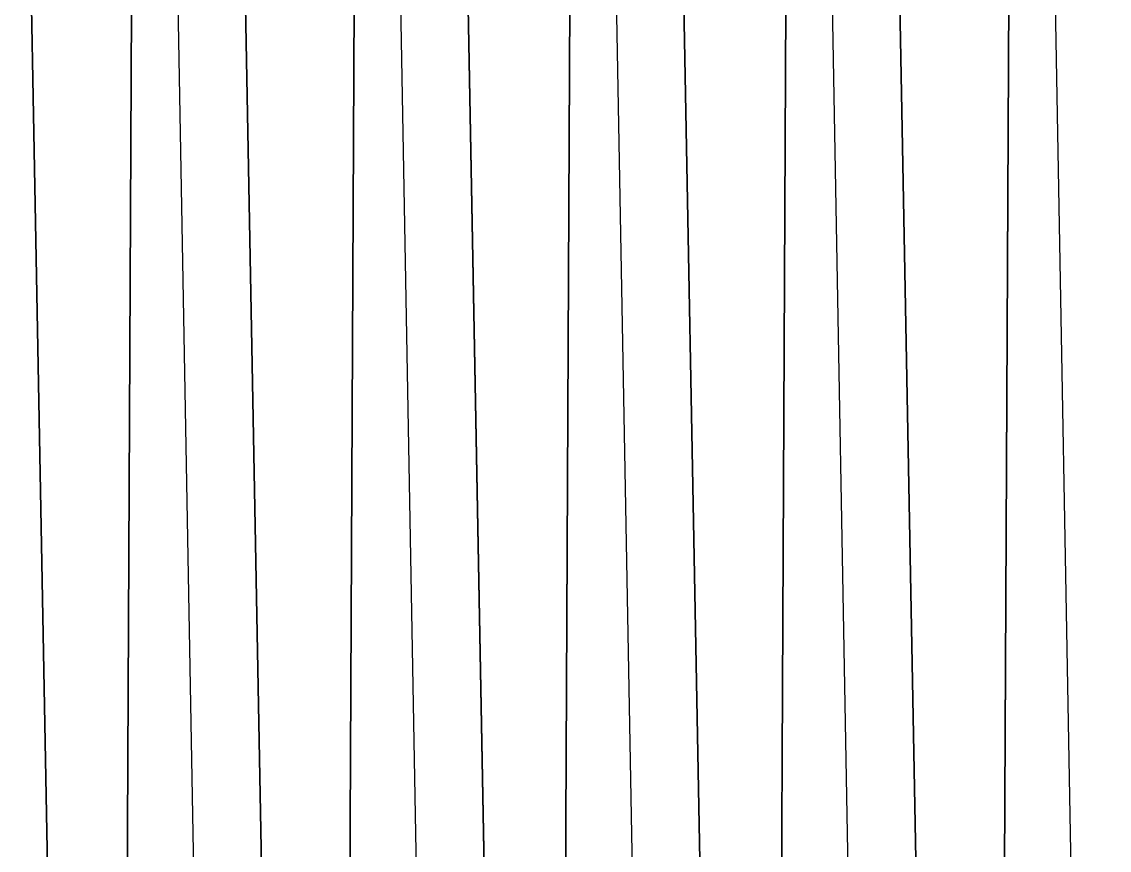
# Model space of a CAD drawing. Header units: millimetres. Extents: x 0 to 1881, y -1115 to 723.
# Drawn here: x 320.5 to 413.8, y 551.5 to 622.5 of the extents above; entities that cross this region are included whole.
import ezdxf

# ---------------------------------------------------------------- set-up
doc = ezdxf.new("R2010")
doc.units = ezdxf.units.MM
doc.layers.add('Blocks', color=7, linetype='Continuous')
doc.layers.add('Blocks$Inner', color=7, linetype='Continuous', lineweight=25, true_color=0x007f00)
doc.layers.add('Blocks$Outline', color=7, linetype='Continuous', lineweight=35, true_color=0xff3f3f)

# ---------------------------------------------------------------- blocks, each defined once
blk = doc.blocks.new('PK4 Lounge Chair Front')
at = {"layer": 'Blocks$Inner'}
for p, q in [((349.287, 671.006), (347.854, 377.862)), ((386.311, 670.86), (384.879, 377.619))]:
    blk.add_line(p, q, dxfattribs=at)
for points in [[(320.548, 668.295), (325.964, 377.969)], [(363.418, 377.862), (358.002, 668.285)], [(400.443, 378.099), (395.026, 668.336)], [(413.813, 377.44), (410.572, 548.194), (408.395, 668.276), (408.245, 673.61), (408.344, 679.299), (408.565, 682.388), (408.942, 685.698), (409.506, 689.274), (410.288, 693.161)], [(353.591, 377.389), (354.44, 548.194), (352.264, 668.293), (352.183, 676.229), (352.534, 684.064), (352.939, 688.341), (353.547, 692.625)], [(390.616, 376.878), (391.465, 548.194), (389.289, 668.285), (389.55, 676.331), (390.195, 684.262), (390.739, 688.585), (391.465, 692.908)], [(381.92, 378.008), (376.504, 668.289), (376.089, 671.124), (375.948, 672.873), (375.887, 675.021), (375.933, 677.699), (376.112, 681.04), (376.976, 690.244)], [(344.312, 378.152), (338.894, 668.359), (338.557, 672.034), (338.452, 674.077), (338.424, 676.367), (338.499, 678.986), (338.701, 682.016), (339.593, 689.64)], [(330.509, 671.458), (330.477, 671.335), (330.441, 671.216), (330.361, 670.987), (330.179, 670.553), (328.748, 377.497)], [(367.79, 671.098), (366.356, 377.755)], [(405.527, 670.165), (405.469, 670.328), (405.416, 670.497), (403.985, 377.954)], [(334.485, 376.6), (335.334, 548.194), (333.157, 668.294), (333.027, 668.306), (332.898, 668.323), (332.769, 668.345), (332.642, 668.373), (332.516, 668.408)], [(372.093, 377.197), (372.943, 548.194), (370.766, 668.283), (370.66, 668.283), (370.555, 668.287), (370.451, 668.295), (370.347, 668.307), (370.243, 668.323), (370.141, 668.342), (370.039, 668.366), (369.938, 668.394), (369.839, 668.427), (369.74, 668.463), (369.643, 668.505), (369.548, 668.55)]]:
    blk.add_lwpolyline(points, dxfattribs=at)
at = {"layer": 'Blocks$Outline'}
for points in [[(330.179, 670.553), (328.748, 377.497)], [(325.964, 377.969), (320.548, 668.295)], [(349.287, 671.006), (347.854, 377.888)], [(344.312, 378.152), (338.894, 668.359)], [(366.356, 377.786), (367.79, 671.098)], [(386.311, 670.86), (384.879, 377.619)], [(381.92, 378.008), (376.504, 668.289)], [(403.985, 377.968), (405.416, 670.497)], [(358.002, 668.285), (363.416, 377.932)], [(395.026, 668.336), (400.443, 378.1)]]:
    blk.add_lwpolyline(points, dxfattribs=at)

msp = doc.modelspace()

# ---------------------------------------------------------------- block references
at = {"layer": 'Blocks'}
msp.add_blockref('PK4 Lounge Chair Front', (0, 0), dxfattribs=at)

doc.saveas('drawing.dxf')
